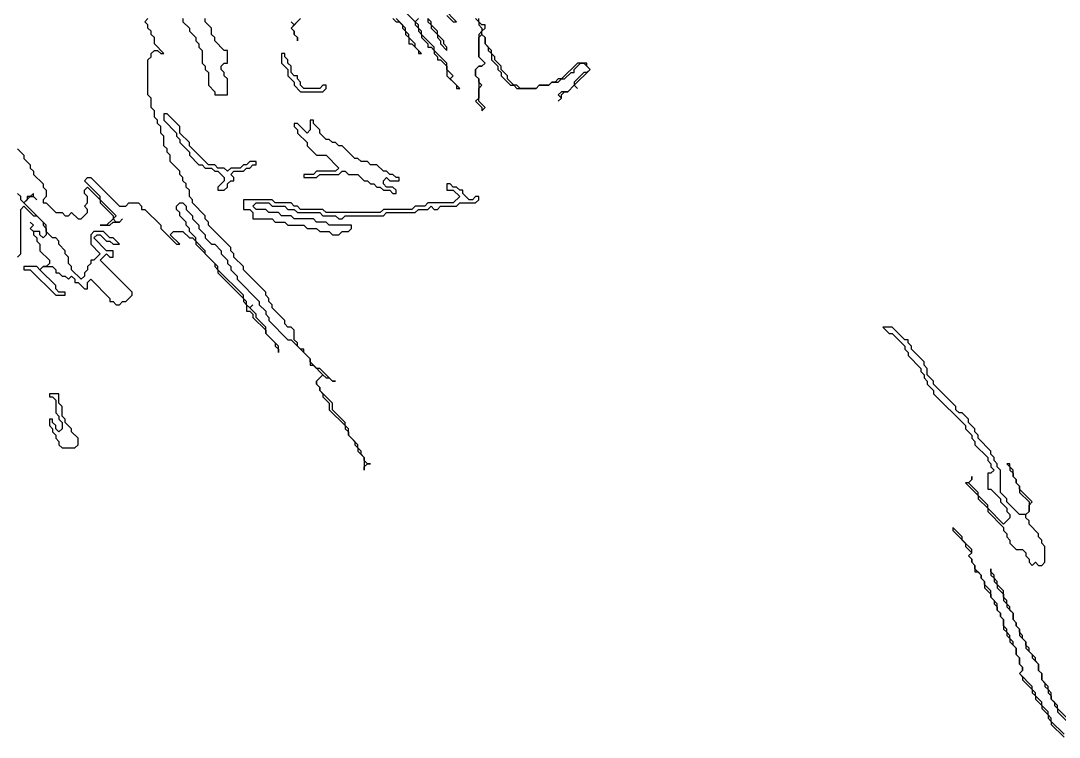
# Model space of a CAD drawing. Header units: metres. Extents: x 0 to 500, y 0 to 703.
# Drawn here: x 200.88 to 241.69, y 586.38 to 614.54 of the extents above; entities that cross this region are included whole.
import ezdxf

# ---------------------------------------------------------------- set-up
doc = ezdxf.new("R2010")
doc.units = ezdxf.units.M

msp = doc.modelspace()

# ---------------------------------------------------------------- linework, layer by layer
for points in [[(215.625, 615.25), (216.375, 614.5), (216.375, 614.375), (216.5, 614.25), (216.5, 614.125), (216.625, 614), (216.625, 613.875), (216.875, 613.625), (216.875, 613.5), (217, 613.5), (217.125, 613.375), (217.125, 613.25), (217.25, 613.125), (217.25, 613), (217.375, 613), (217.625, 612.75), (217.625, 612.375), (218, 612), (218, 611.875), (218.125, 611.875), (217.75, 612.25), (217.875, 612.375), (217.625, 612.625), (217.625, 612.875), (217.125, 613.375), (217.125, 613.5), (216.625, 614), (216.625, 614.125), (216.5, 614.25), (216.5, 614.375), (216.375, 614.5), (216.5, 614.625)], [(217.625, 614.75), (217.875, 614.5), (218, 614.5), (217.5, 615)], [(200.75, 609.5), (201, 609.25), (201, 609.125), (201.25, 608.875), (201.25, 608.75), (201.375, 608.625), (201.375, 608.5), (201.75, 608.125), (201.75, 608), (201.875, 607.875), (201.875, 607.625), (201.75, 607.5), (201.75, 607.375), (201.875, 607.375), (202.25, 607), (202.5, 607), (202.625, 606.875), (202.75, 606.875), (202.875, 607), (203.125, 606.75), (203.25, 606.75), (203.5, 607), (203.5, 607.125), (203.375, 607.25), (203.5, 607.375), (203.5, 607.625), (203.375, 607.75), (203.375, 607.875), (203.5, 608), (204, 607.5), (204, 607.375), (204.5, 606.875), (204.5, 606.75), (204.25, 606.5), (204, 606.5), (204.375, 606.5), (204.5, 606.625), (204.75, 606.625), (204.875, 606.75), (204.75, 606.625), (204.625, 606.625), (204.5, 606.75), (204.625, 606.875), (204, 607.5), (204, 607.625), (203.375, 608.25), (203.5, 608.375), (203.625, 608.375), (204.75, 607.25), (205, 607.25), (205.125, 607.375), (205.5, 607.375), (205.625, 607.25), (205.625, 607.125), (205.75, 607.125), (206.375, 606.5), (206.375, 606.375), (207, 605.75), (207.125, 605.75), (206.75, 606.125), (206.875, 606.25), (207.25, 606.25), (207.5, 606), (207.625, 606), (207.75, 605.875), (207.75, 605.75), (208.5, 605), (208.5, 604.875), (208.625, 604.75), (208.625, 604.625), (209.625, 603.625), (209.625, 603.5), (209.75, 603.375), (209.75, 603.125), (209.875, 603.125), (210, 603), (210, 602.875), (210.5, 602.375), (210.5, 602.25), (210.875, 601.875), (210.875, 601.75), (211, 601.625), (211, 601.5), (211, 601.75), (210.5, 602.25), (210.5, 602.5), (210.125, 602.875), (210.125, 603), (209.875, 603.25), (210, 603.375), (209.875, 603.25), (209.75, 603.375), (209.75, 603.5), (209.625, 603.625), (209.625, 603.75), (208.625, 604.75), (208.625, 604.875), (208.125, 605.375), (208.125, 605.5), (207.75, 605.875), (207.75, 606), (207.5, 606.25), (207.5, 606.375), (207.375, 606.5), (207.375, 606.625), (207.125, 606.875), (207.125, 607), (207, 607.125), (207, 607.25), (207.125, 607.375), (207.25, 607.375), (207.375, 607.25), (207.375, 607.125), (207.625, 606.875), (207.625, 606.75), (207.875, 606.5), (207.875, 606.375), (208.125, 606.125), (208.125, 606), (208.375, 605.75), (208.5, 605.75), (208.75, 605.5), (208.75, 605.375), (209, 605.125), (209, 605), (209.125, 604.875), (209.125, 604.75), (209.375, 604.5), (209.375, 604.375), (210.25, 603.5), (210.25, 603.375), (210.5, 603.125), (210.5, 603), (210.625, 602.875), (210.625, 602.75), (211.375, 602), (211.5, 602), (212.25, 601.25), (212.25, 601), (212.375, 601), (212.75, 600.625), (212.5, 600.375), (212.5, 600.25), (212.625, 600.125), (212.625, 600), (212.75, 599.875), (212.75, 599.75), (213, 599.5), (213, 599.25), (213.625, 598.625), (213.625, 598.5), (213.75, 598.375), (213.75, 598.25), (214, 598), (214, 597.875), (214.125, 597.75), (214.125, 597.625), (214.375, 597.375), (214.375, 596.875), (214.375, 597), (214.5, 597.125), (214.625, 597.125), (214.5, 597.125), (214.375, 597.25), (214.375, 597.375), (214.25, 597.5), (214.25, 597.625), (214.125, 597.75), (214.125, 597.875), (213.75, 598.25), (213.75, 598.5), (213.625, 598.625), (213.625, 598.75), (213.125, 599.25), (213.125, 599.5), (212.625, 600), (212.625, 600.125), (212.5, 600.25), (212.5, 600.375), (212.75, 600.625), (212.875, 600.5), (213, 600.5), (213.125, 600.375), (213.25, 600.375), (213.125, 600.375), (212.625, 600.875), (212.5, 600.875), (212.25, 601.125), (212.25, 601.25), (212, 601.5), (212, 601.625), (211.875, 601.625), (211.75, 601.75), (211.75, 601.875), (211.625, 602), (211.625, 602.375), (211.5, 602.5), (211.375, 602.5), (211.25, 602.625), (211.25, 602.75), (210.75, 603.25), (210.75, 603.375), (210.625, 603.5), (210.625, 603.625), (210.5, 603.75), (210.5, 603.875), (209.625, 604.75), (209.625, 604.875), (209.25, 605.25), (209.25, 605.375), (209.125, 605.5), (209.125, 605.625), (208.25, 606.5), (208.25, 606.625), (208.125, 606.75), (208.125, 606.875), (207.625, 607.375), (207.625, 607.5), (207.5, 607.625), (207.5, 607.875), (207.375, 608), (207.375, 608.125), (207.25, 608.25), (207.25, 608.375), (207.125, 608.5), (207.125, 608.625), (206.75, 609), (206.75, 609.25), (206.625, 609.375), (206.625, 609.5), (206.5, 609.625), (206.5, 610), (206.375, 610.125), (206.375, 610.375), (206.25, 610.5), (206.25, 610.625), (206.125, 610.75), (206.125, 611), (206, 611.125), (206, 611.5), (205.875, 611.625), (205.875, 613), (206, 613.125), (206, 613.25), (206.125, 613.375), (206.25, 613.375), (206.375, 613.25), (206.5, 613.25), (206.125, 613.625), (206.125, 613.875), (206, 614), (206, 614.125), (205.875, 614.25), (205.875, 614.375), (205.75, 614.5), (205.875, 614.625)], [(207.25, 614.625), (207.25, 614.5), (207.5, 614.25), (207.5, 614.125), (207.75, 613.875), (207.75, 613.75), (207.875, 613.625), (207.875, 613.5), (208, 613.375), (208, 612.875), (208.125, 612.75), (208.125, 612.625), (208.25, 612.5), (208.25, 612), (208.5, 611.75), (208.5, 611.625), (209, 611.625), (209, 612.25), (208.875, 612.375), (208.875, 612.5), (208.75, 612.625), (208.75, 612.75), (208.875, 612.875), (209, 612.875), (209, 613.375), (208.875, 613.375), (208.5, 613.75), (208.5, 613.875), (208.375, 614), (208.375, 614.25), (208.125, 614.5), (208.125, 614.625)], [(211.875, 614.625), (211.625, 614.375), (211.5, 614.5), (211.625, 614.375), (211.5, 614.25), (211.625, 614.125), (211.625, 614), (211.75, 613.875), (211.75, 613.75), (211.75, 613.875), (211.625, 614), (211.625, 614.125), (211.5, 614.25), (211.875, 614.625)], [(215.5, 614.625), (215.625, 614.5), (215.75, 614.5), (215.875, 614.375), (215.875, 614.25), (216, 614.125), (216, 614), (216.125, 613.875), (216.125, 613.625), (216.25, 613.625), (216.5, 613.375), (216.5, 613.25), (216.625, 613.25), (216.375, 613.5), (216.375, 613.625), (216.125, 613.875), (216.125, 614), (216, 614.125), (216, 614.25), (215.625, 614.625)], [(216.5, 614.625), (216.375, 614.5), (216.25, 614.625)], [(216.875, 614.625), (216.875, 614.5), (217, 614.375), (217, 614.25), (217.25, 614), (217.25, 613.875), (217.375, 613.75), (217.375, 613.625), (217.625, 613.375), (217.625, 613.5), (217.5, 613.625), (217.5, 613.75), (217.25, 614), (217.25, 614.125), (217, 614.375), (217, 614.5), (216.875, 614.625)], [(218.75, 614.625), (218.875, 614.5), (218.875, 614.375), (219, 614.25), (219, 614.125), (218.875, 614), (218.875, 613.125), (219.125, 612.875), (219, 612.75), (218.875, 612.75), (218.75, 612.625), (218.75, 612.375), (218.875, 612.25), (218.875, 611.5), (218.75, 611.375), (219, 611.125), (219, 611), (219.125, 611.125), (218.875, 611.375), (218.875, 611.875), (219, 612), (218.875, 612.125), (218.875, 612.25), (218.75, 612.375), (218.75, 612.625), (218.875, 612.75), (219, 612.75), (219.125, 612.875), (218.875, 613.125), (218.875, 613.875), (219, 614), (219.125, 613.875), (219.125, 613.625), (219.25, 613.5), (219.25, 613.375), (219.375, 613.25), (219.375, 613), (219.625, 612.75), (219.625, 612.625), (219.75, 612.5), (219.75, 612.375), (220.125, 612), (220.25, 612), (220.375, 611.875), (221.125, 611.875), (221.25, 612), (221.625, 612), (221.75, 612.125), (222, 612.125), (222.125, 612.25), (222.25, 612.25), (222.5, 612.5), (222.625, 612.5), (222.625, 612.625), (222.875, 612.875), (223, 612.875), (223.25, 612.625), (223.125, 612.5), (223, 612.5), (222.625, 612.125), (222.625, 612), (222.375, 611.75), (222.125, 611.75), (222, 611.625), (222.125, 611.5), (222, 611.375), (222.125, 611.5), (222.125, 611.625), (222.25, 611.75), (222.375, 611.75), (222.625, 612), (222.75, 611.875), (222.625, 612), (223.25, 612.625), (223.125, 612.75), (223.125, 612.875), (222.75, 612.875), (222.125, 612.25), (222, 612.25), (221.875, 612.125), (221.75, 612.125), (221.625, 612), (221.25, 612), (221.125, 611.875), (220.5, 611.875), (220.375, 612), (220.25, 612), (220, 612.25), (220, 612.375), (219.75, 612.625), (219.75, 612.75), (219.5, 613), (219.5, 613.125), (219.375, 613.25), (219.375, 613.375), (219.125, 613.625), (219.125, 613.875), (219, 614), (219, 614.125), (219.125, 614.25), (219.125, 614.375), (219, 614.375), (218.875, 614.5), (218.875, 614.625)], [(200.75, 605.25), (200.875, 605.375), (200.875, 607.125), (201, 607.25), (201.375, 606.875), (201.5, 606.875), (201.75, 606.625), (201.75, 606.5), (201.875, 606.375), (201.875, 606.125), (201.75, 606), (201.625, 606.125), (201.625, 606.25), (201.375, 606.25), (201.25, 606.375), (201.375, 606.5), (201.25, 606.625), (201.375, 606.5), (201.25, 606.375), (201.375, 606.25), (201.375, 606.125), (201.5, 606), (201.5, 605.875), (201.625, 605.75), (201.625, 605.5), (202, 605.125), (202, 605), (201.875, 604.875), (201.75, 604.875), (201.625, 604.75), (201.5, 604.875), (201, 604.875), (201, 604.75), (201.25, 604.75), (202.25, 603.75), (202.625, 603.75), (202.625, 603.875), (202.375, 603.875), (202.25, 604), (202.25, 604.125), (201.625, 604.75), (201.75, 604.875), (202.125, 604.875), (202.25, 604.75), (202.25, 604.625), (202.375, 604.625), (202.5, 604.5), (202.625, 604.5), (202.75, 604.375), (202.875, 604.5), (203, 604.375), (203, 604.25), (203.125, 604.25), (203.375, 604), (203.5, 604), (203.5, 604.25), (203.625, 604.375), (204.375, 603.625), (204.375, 603.5), (204.5, 603.5), (204.625, 603.375), (204.75, 603.375), (204.875, 603.5), (205, 603.5), (205.25, 603.75), (205.25, 603.875), (204, 605.125), (204.25, 605.375), (204.375, 605.25), (204.5, 605.25), (204.5, 605.5), (204.25, 605.5), (203.75, 606), (203.875, 606.125), (204, 606.125), (204.25, 605.875), (204.375, 605.875), (204.5, 605.75), (204.75, 605.75), (204.5, 606), (204.375, 606), (204.125, 606.25), (203.75, 606.25), (203.625, 606.125), (203.625, 605.75), (204, 605.375), (203.75, 605.125), (203.625, 605.125), (203.625, 605), (203.5, 604.875), (203.5, 604.75), (203.375, 604.625), (203.375, 604.5), (203.25, 604.375), (202.875, 604.75), (202.875, 604.875), (202.75, 605), (202.75, 605.25), (202.625, 605.375), (202.625, 605.5), (202.375, 605.75), (202.375, 605.875), (202.25, 606), (202.125, 606), (201.875, 606.25), (201.875, 606.5), (201, 607.375), (201.25, 607.625), (201.375, 607.625), (201.5, 607.5), (201.375, 607.625), (201.375, 607.75), (201.25, 607.625), (201.125, 607.625), (201.125, 607.5), (201, 607.375), (200.875, 607.5), (200.875, 607.625), (200.75, 607.75)], [(241.875, 586.5), (241.375, 587), (241.375, 587.125), (241.25, 587.25), (241.25, 587.375), (241, 587.625), (241, 587.75), (240.75, 588), (240.75, 588.125), (240.625, 588.25), (240.625, 588.375), (240.125, 588.875), (240.25, 589), (240.25, 589.125), (240.125, 589.25), (240.125, 589.5), (240, 589.625), (240, 589.875), (239.875, 590), (239.875, 590.125), (239.75, 590.25), (239.75, 590.375), (239.625, 590.5), (239.625, 590.625), (239.5, 590.75), (239.5, 591), (239.375, 591.125), (239.375, 591.25), (239.25, 591.375), (239.25, 591.625), (239, 591.875), (239, 592.125), (238.75, 592.375), (238.75, 592.5), (238.625, 592.625), (238.625, 592.75), (238.375, 593), (238.375, 593.125), (238.25, 593.25), (238.25, 593.375), (238.125, 593.5), (238.25, 593.625), (238.25, 593.75), (237.875, 594.125), (237.875, 594.25), (237.5, 594.625), (237.5, 594.5), (238, 594), (238, 593.875), (238.25, 593.625), (238.125, 593.5), (238.25, 593.375), (238.25, 593.25), (238.375, 593.125), (238.375, 592.875), (238.5, 592.875), (238.625, 592.75), (238.625, 592.625), (238.75, 592.5), (238.75, 592.25), (239, 592), (239, 591.875), (239.125, 591.75), (239.125, 591.625), (239.25, 591.5), (239.25, 591.375), (239.375, 591.25), (239.375, 591.125), (239.5, 591), (239.5, 590.625), (239.625, 590.5), (239.625, 590.375), (239.75, 590.25), (239.75, 590.125), (240, 589.875), (240, 589.625), (240.125, 589.5), (240.125, 589.25), (240.25, 589.125), (240.25, 589), (240.125, 588.875), (240.25, 588.75), (240.25, 588.625), (240.625, 588.25), (240.625, 588.125), (240.75, 588), (240.75, 587.875), (241, 587.625), (241, 587.5), (241.25, 587.25), (241.25, 587.125), (241.375, 587), (241.375, 586.875), (241.875, 586.375)], [(242, 587.125), (241.625, 587.5), (241.625, 587.625), (241.375, 587.875), (241.375, 588.125), (241.25, 588.25), (241.25, 588.375), (241, 588.625), (241, 588.875), (240.875, 589), (240.875, 589.25), (240.75, 589.375), (240.75, 589.5), (240.5, 589.75), (240.5, 589.875), (240.375, 590), (240.375, 590.125), (240.25, 590.25), (240.25, 590.375), (240.125, 590.5), (240.125, 590.625), (240, 590.75), (240, 590.875), (239.875, 591), (239.875, 591.25), (239.75, 591.375), (239.75, 591.5), (239.625, 591.625), (239.625, 591.75), (239.5, 591.875), (239.5, 592.125), (239.25, 592.375), (239.25, 592.5), (239.125, 592.625), (239.125, 592.75), (239, 592.875), (239, 593), (239, 592.75), (239.125, 592.625), (239.125, 592.5), (239.25, 592.375), (239.25, 592.25), (239.5, 592), (239.5, 591.75), (239.625, 591.625), (239.625, 591.5), (239.875, 591.25), (239.875, 591), (240, 590.875), (240, 590.75), (240.125, 590.625), (240.125, 590.375), (240.375, 590.125), (240.375, 589.875), (240.625, 589.625), (240.625, 589.5), (240.875, 589.25), (240.875, 589), (241, 588.875), (241, 588.625), (241.125, 588.5), (241.125, 588.375), (241.25, 588.25), (241.25, 588.125), (241.375, 588), (241.375, 587.875), (241.5, 587.75), (241.5, 587.625), (241.625, 587.5), (241.625, 587.375), (242, 587)]]:
    msp.add_lwpolyline(points)
for points in [[(211.125, 613.25), (211.125, 612.875), (211.375, 612.625), (211.375, 612.375), (211.625, 612.125), (211.625, 612), (211.875, 611.75), (212.75, 611.75), (212.875, 611.875), (212.875, 612), (212.75, 612), (212.625, 611.875), (212, 611.875), (211.875, 612), (211.875, 612.125), (211.75, 612.25), (211.75, 612.375), (211.625, 612.375), (211.5, 612.5), (211.5, 612.75), (211.375, 612.875), (211.375, 613), (211.25, 613.125), (211.25, 613.25)], [(206.5, 610.875), (206.5, 610.625), (207, 610.125), (207, 610), (207.125, 609.875), (207.125, 609.75), (207.5, 609.375), (207.5, 609.25), (207.875, 608.875), (208, 608.875), (208.125, 608.75), (208.375, 608.75), (208.5, 608.625), (208.625, 608.625), (208.875, 608.375), (208.875, 608.25), (208.625, 608), (208.625, 607.875), (208.875, 607.875), (209, 608), (209, 608.125), (209.125, 608.25), (209.25, 608.25), (209.25, 608.375), (209.125, 608.5), (209.25, 608.625), (209.625, 608.625), (209.75, 608.75), (209.875, 608.75), (210, 608.875), (210.125, 608.875), (210.125, 609), (209.875, 609), (209.75, 608.875), (209.625, 608.875), (209.5, 608.75), (209.125, 608.75), (209, 608.625), (208.875, 608.75), (208.625, 608.75), (208.5, 608.875), (208.25, 608.875), (207.5, 609.625), (207.5, 609.75), (207.125, 610.125), (207.125, 610.375), (206.625, 610.875)], [(212.25, 610.625), (212.25, 610.25), (212.125, 610.125), (211.75, 610.5), (211.625, 610.5), (211.625, 610.375), (211.75, 610.25), (211.75, 610.125), (212.125, 609.75), (212.125, 609.625), (212.5, 609.25), (212.875, 609.25), (213.375, 608.75), (213.25, 608.625), (212.5, 608.625), (212.375, 608.5), (212, 608.5), (212, 608.375), (212.5, 608.375), (212.625, 608.5), (213.375, 608.5), (213.5, 608.625), (213.625, 608.625), (213.75, 608.5), (214.125, 608.5), (214.375, 608.25), (214.5, 608.25), (214.625, 608.125), (214.75, 608.125), (214.875, 608), (215, 608), (215.125, 607.875), (215.375, 607.875), (215.5, 607.75), (215.625, 607.75), (215.625, 607.875), (215.5, 608), (215.25, 608), (215.125, 608.125), (215.125, 608.25), (215.25, 608.375), (215.375, 608.25), (215.75, 608.25), (215.75, 608.375), (215.625, 608.375), (215.5, 608.5), (215.375, 608.5), (215.25, 608.625), (215.125, 608.625), (214.875, 608.875), (214.625, 608.875), (214.5, 609), (214.25, 609), (214.125, 609.125), (214, 609.125), (213.5, 609.625), (213.375, 609.625), (213.25, 609.75), (213.125, 609.75), (213, 609.875), (212.875, 609.875), (212.625, 610.125), (212.625, 610.25), (212.375, 610.5), (212.375, 610.625)], [(217.625, 608.125), (217.625, 607.875), (217.875, 607.875), (218.125, 607.625), (217.875, 607.375), (216.875, 607.375), (216.75, 607.25), (216.375, 607.25), (216.25, 607.125), (215.125, 607.125), (215, 607), (212.875, 607), (212.75, 607.125), (211.875, 607.125), (211.75, 607.25), (211.625, 607.25), (211.5, 607.375), (210.875, 607.375), (210.75, 607.5), (209.625, 607.5), (209.625, 607.125), (209.875, 607.125), (210, 607), (210, 606.75), (210.75, 606.75), (210.875, 606.625), (211.25, 606.625), (211.375, 606.5), (212, 606.5), (212.125, 606.375), (212.5, 606.375), (212.625, 606.25), (213, 606.25), (213.125, 606.125), (213.375, 606.125), (213.5, 606.25), (213.75, 606.25), (213.875, 606.375), (213.875, 606.5), (213, 606.5), (212.875, 606.625), (212.5, 606.625), (212.375, 606.75), (211.625, 606.75), (211.5, 606.875), (211.125, 606.875), (211, 607), (210.625, 607), (210.5, 607.125), (210.125, 607.125), (210, 607.25), (210.125, 607.375), (210.625, 607.375), (210.75, 607.25), (211.25, 607.25), (211.375, 607.125), (211.625, 607.125), (211.75, 607), (212.625, 607), (212.75, 606.875), (213.25, 606.875), (213.375, 606.75), (213.5, 606.75), (213.625, 606.875), (215.125, 606.875), (215.25, 607), (216.375, 607), (216.5, 607.125), (216.875, 607.125), (217, 607.25), (217.125, 607.125), (217.25, 607.125), (217.375, 607.25), (218, 607.25), (218.125, 607.375), (218.75, 607.375), (218.875, 607.5), (218.875, 607.625), (218.75, 607.625), (218.625, 607.5), (218.5, 607.5), (218.25, 607.75), (218.25, 607.875), (218.125, 607.875), (218, 608), (217.875, 608), (217.75, 608.125)], [(234.75, 602.5), (235, 602.25), (235.125, 602.25), (235.625, 601.75), (235.625, 601.625), (235.75, 601.5), (235.75, 601.375), (236.25, 600.875), (236.25, 600.75), (236.375, 600.625), (236.375, 600.5), (236.5, 600.375), (236.5, 600.25), (236.75, 600), (236.75, 599.875), (238, 598.625), (238, 598.5), (238.25, 598.25), (238.25, 598.125), (238.375, 598), (238.375, 597.875), (238.875, 597.375), (238.875, 597.25), (239, 597.125), (239, 597), (239.125, 596.875), (239, 596.75), (238.875, 596.75), (238.875, 596.125), (239, 596.125), (239.375, 595.75), (239.375, 595.625), (239.625, 595.375), (239.625, 595.25), (239.75, 595.125), (239.75, 595), (239.5, 594.75), (238.875, 595.375), (238.875, 595.5), (238.5, 595.875), (238.5, 596), (238.125, 596.375), (238.25, 596.5), (238.25, 596.625), (238.25, 596.5), (238.125, 596.375), (238, 596.375), (238.5, 595.875), (238.5, 595.75), (238.875, 595.375), (238.875, 595.25), (239.5, 594.625), (239.5, 594.5), (239.625, 594.375), (239.625, 594.25), (239.75, 594.125), (239.75, 594), (240, 593.75), (240.25, 593.75), (240.375, 593.625), (240.375, 593.5), (240.5, 593.375), (240.5, 593.25), (240.625, 593.125), (240.75, 593.25), (240.875, 593.125), (241, 593.125), (241.125, 593.25), (241.125, 593.875), (241, 594), (241, 594.125), (240.875, 594.25), (240.875, 594.375), (240.5, 594.75), (240.5, 594.875), (240.375, 595), (240.375, 595.125), (240.5, 595.25), (240.5, 595.5), (240.625, 595.625), (240.125, 596.125), (240.125, 596.25), (240, 596.375), (240, 596.5), (239.875, 596.625), (239.875, 596.875), (239.75, 597), (239.75, 597.125), (239.625, 597.125), (239.75, 597), (239.75, 596.875), (239.875, 596.75), (239.875, 596.625), (240, 596.5), (240, 596.375), (240.125, 596.25), (240.125, 596), (240.5, 595.625), (240.5, 595.25), (240.375, 595.125), (240.125, 595.125), (239.625, 595.625), (239.625, 595.75), (239.375, 596), (239.375, 596.875), (239.25, 597), (239.25, 597.125), (239.125, 597.25), (239.125, 597.375), (239, 597.5), (239, 597.625), (238.5, 598.125), (238.5, 598.25), (238.375, 598.375), (238.375, 598.5), (238.125, 598.75), (238.125, 598.875), (237.875, 599.125), (237.75, 599.125), (237.625, 599.25), (237.625, 599.375), (236.75, 600.25), (236.75, 600.375), (236.5, 600.625), (236.5, 600.875), (236.375, 601), (236.375, 601.125), (235.875, 601.625), (235.875, 601.75), (235.75, 601.875), (235.75, 602), (235.625, 602), (235.125, 602.5)], [(202, 599.875), (202, 599.75), (202.125, 599.75), (202.25, 599.625), (202.25, 599.125), (202.375, 599), (202.375, 598.875), (202.5, 598.75), (202.5, 598.5), (202.375, 598.375), (202.25, 598.5), (202.25, 598.625), (202.125, 598.75), (202.125, 598.875), (202, 598.875), (202, 598.625), (202.125, 598.5), (202.125, 598.375), (202.25, 598.25), (202.25, 598.125), (202.375, 598), (202.375, 597.875), (202.5, 597.75), (203, 597.75), (203.125, 597.875), (203.125, 598.125), (202.875, 598.375), (202.875, 598.5), (202.625, 598.75), (202.625, 598.875), (202.5, 599), (202.5, 599.375), (202.375, 599.5), (202.375, 599.875)]]:
    msp.add_lwpolyline(points, close=True)

doc.saveas('drawing.dxf')
